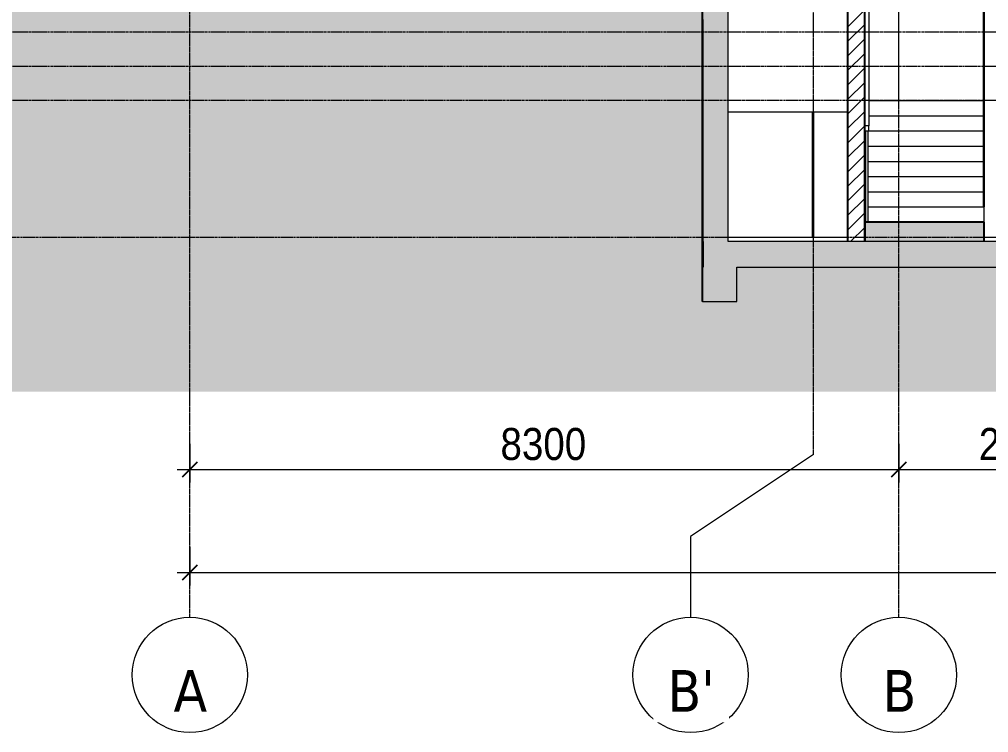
# Model space of a CAD drawing. Header units: millimetres. Extents: x 1240 to 198004, y -7796 to 35300.
# Drawn here: x 15242 to 26587, y -7796 to 550 of the extents above; entities that cross this region are included whole.
import ezdxf

# ---------------------------------------------------------------- set-up
doc = ezdxf.new("R2010")
doc.units = ezdxf.units.MM
doc.linetypes.add('Centre', pattern=[31.75, 6.35, -4.7625, 15.875, -4.7625])
doc.linetypes.add('Grid Line', pattern=[22.225, 12.7, -3.175, 3.175, -3.175])
for name, color, linetype, lineweight in [('0-1', 7, 'Continuous', 5), ('A-ANNO-DIMS', 211, 'Continuous', 9), ('A-ANNO-DIMS-150', 211, 'Continuous', 9), ('A-DETL-GENF-1', 7, 'Continuous', 9), ('A-DETL-GENF-3', 9, 'Continuous', 9), ('A-DETL-THIN', 151, 'Continuous', 9), ('A-FLOR-1', 10, 'Continuous', 35), ('A-FLOR-HRAL', 11, 'Continuous', 9), ('A-FLOR-HRAL-2', 11, 'Continuous', 18), ('A-FLOR-LEVL-2', 51, 'Centre', 9), ('A-FLOR-PATT-1', 7, 'Continuous', 9), ('A-WALL', 113, 'Continuous', 9), ('A-WALL-1', 113, 'Continuous', 25), ('A-WALL-PATT-1', 7, 'Continuous', 9), ('A-WALL-PATT-4', 111, 'Continuous', 9), ('L-SITE-WALL-1', 250, 'Continuous', 25), ('L-SITE-WALL-2', 7, 'Continuous', 9), ('S-BEAM-1', 12, 'Continuous', 5), ('S-COLS-1', 7, 'Continuous', 9), ('S-GRID', 1, 'Continuous', 9), ('S-GRID-1', 1, 'Grid Line', 9), ('S-GRID-IDEN', 1, 'Continuous', 9), ('S-STRS', 31, 'Continuous', 9), ('S-STRS-1', 31, 'Continuous', 5), ('S-STRS-2', 31, 'Continuous', 25)]:
    doc.layers.add(name, color=color, linetype=linetype, lineweight=lineweight)
doc.styles.add('Tahoma_B_1', font='tahomabd.ttf', dxfattribs={"height": 487.5})
doc.styles.add('UTM Avo', font='', dxfattribs={"width": 0.9, "height": 375})
doc.styles.get('UTM Avo').set_extended_font_data('UTM Avo')
doc.dimstyles.new('1_Dim_chi_tiet_2_5', dxfattribs={"dimscale": 304.8, "dimtxt": 374.737856, "dimasz": 0.590551, "dimexe": 0.492126, "dimexo": 0.0625, "dimgap": 0.049213, "dimtad": 1, "dimdec": 0, "dimrnd": 5, "dimzin": 0, "dimdsep": 46, "dimtxsty": 'UTM Avo', "dimblk1": 'OBLIQUE', "dimblk2": 'OBLIQUE', "dimsah": 1, "dimcen": 0.09, "dimdle": 0.492126, "dimazin": 0, "dimtfac": 1, "dimtdec": 4, "dimtix": 1, "dimtmove": 0, "dimatfit": 3, "dimfxl": 0.984252, "dimfxlon": 1, "dimtvp": 1, "dimtolj": 1, "dimtzin": 0, "dimarcsym": 2})

# ---------------------------------------------------------------- blocks, each defined once
blk = doc.blocks.new('NCV_TKTC_KET CAU_rvt-1-TKCS_MẶT ĐỨNG NỘI KHU 1')
at = {"layer": 'A-FLOR-PATT-1'}
blk.add_hatch(color=256, dxfattribs=at).paths.add_polyline_path([(23237, -2350), (23239, -2350), (23239, -2050), (23237, -2050), (23237, -2316)])
at = {"layer": 'A-WALL-PATT-1'}
blk.add_hatch(color=256, dxfattribs=at).paths.add_polyline_path([(23237, -2050), (23239, -2050), (23239, 550), (23237, 550), (23237, -1289)])
at = {"layer": 'S-BEAM-1'}
blk.add_hatch(color=256, dxfattribs=at).paths.add_polyline_path([(23239, 550), (23239, 1150), (23237, 1150), (23237, 550)])
at = {"layer": 'A-FLOR-1'}
for p, q in [((23239, -2050), (23237, -2050)), ((23237, -2050), (23237, -2350)), ((23237, -2350), (23239, -2350))]:
    blk.add_line(p, q, dxfattribs=at)
at = {"layer": 'L-SITE-WALL-1'}
for p, q in [((23237, 550), (23237, -2050)), ((23237, -2050), (23239, -2050))]:
    blk.add_line(p, q, dxfattribs=at)
at = {"layer": 'L-SITE-WALL-2'}
blk.add_line((23239, 550), (23237, 550), dxfattribs=at)
at = {"layer": 'S-COLS-1'}
blk.add_line((24537, -2050), (24537, -2000), dxfattribs=at)
blk = doc.blocks.new('Railing - 25mm-1530892-TKCS_MẶT ĐỨNG NỘI KHU 1')
at = {"layer": 'A-FLOR-HRAL'}
for p, q in [((25150, -1822), (25150, -756)), ((25175, -756), (25175, -1822))]:
    blk.add_line(p, q, dxfattribs=at)
blk = doc.blocks.new('Railing - 25mm-1530896-TKCS_MẶT ĐỨNG NỘI KHU 1')
at = {"layer": 'A-FLOR-HRAL'}
for p, q in [((25150, 650), (25175, 650)), ((25150, 647), (25150, 650)), ((25175, 650), (25175, 647))]:
    blk.add_line(p, q, dxfattribs=at)
blk = doc.blocks.new('Railing - 25mm-1530900-TKCS_MẶT ĐỨNG NỘI KHU 1')
at = {"layer": 'A-FLOR-HRAL'}
for p, q in [((24899, 2186), (24924, 2186)), ((24899, 1022), (24899, 2186)), ((24924, 1022), (24924, 2186))]:
    blk.add_line(p, q, dxfattribs=at)
blk = doc.blocks.new('Railing - Railing-702120-TKCS_MẶT ĐỨNG NỘI KHU 1')
at = {"layer": 'A-FLOR-HRAL'}
for p, q in [((24887, 2213), (24887, 1022)), ((24937, 2200), (24937, 1022)), ((25137, 649), (25137, 700)), ((25187, 700), (25137, 700)), ((25187, 700), (25187, 649)), ((25137, -696), (25137, 649)), ((25150, 649), (25137, 649)), ((25187, 649), (25175, 649)), ((25187, 649), (25187, -696))]:
    blk.add_line(p, q, dxfattribs=at)
at = {"layer": 'A-FLOR-HRAL-2'}
for p, q in [((24937, 2273), (24887, 2273)), ((24887, 2273), (24887, 2213)), ((24937, 2213), (24937, 2273)), ((24887, 2213), (24937, 2213)), ((25137, -696), (25137, -756)), ((25187, -696), (25137, -696)), ((25137, -756), (25187, -756)), ((25187, -756), (25187, -696))]:
    blk.add_line(p, q, dxfattribs=at)
for name in ['Railing - 25mm-1530900-TKCS_MẶT ĐỨNG NỘI KHU 1', 'Railing - 25mm-1530896-TKCS_MẶT ĐỨNG NỘI KHU 1', 'Railing - 25mm-1530892-TKCS_MẶT ĐỨNG NỘI KHU 1']:
    blk.add_blockref(name, (0, 0))
blk = doc.blocks.new('Grid - M_Grid Head - Circle-353313-TKCS_MẶT ĐỨNG NỘI KHU 1')
at = {"layer": 'S-GRID-IDEN'}
blk.add_circle((17237, -7121), 675, dxfattribs=at)
blk = doc.blocks.new('DIMBLOCK54-TKCS_MẶT ĐỨNG NỘI KHU 1')
at = {"layer": 'A-ANNO-DIMS-150'}
for p, q in [((17237, -4418), (17237, -4868)), ((17237, -4718), (17237, -4418)), ((25537, -4418), (25537, -4868)), ((25537, -4718), (25537, -4418)), ((17087, -4718), (25537, -4718))]:
    blk.add_line(p, q, dxfattribs=at)
at = {"layer": 'A-ANNO-DIMS-150', "lineweight": 25}
for p, q in [((17237, -4718), (17327, -4628)), ((25537, -4718), (25627, -4628)), ((17237, -4718), (17147, -4808)), ((25537, -4718), (25447, -4808))]:
    blk.add_line(p, q, dxfattribs=at)
at = {"layer": 'A-ANNO-DIMS-150', "color": 0, "insert": (20873, -4231), "char_height": 375, "width": 1232.47, "attachment_point": 1, "line_spacing_factor": 1.110334, "style": 'UTM Avo'}
blk.add_mtext('8300', dxfattribs=at)
blk = doc.blocks.new('_Oblique')
at = {"color": 0, "linetype": 'ByBlock', "lineweight": -2}
blk.add_line((-0.5, -0.5), (0.5, 0.5), dxfattribs=at)
blk = doc.blocks.new('DIMBLOCK55-TKCS_MẶT ĐỨNG NỘI KHU 1')
at = {"layer": 'A-ANNO-DIMS-150'}
for p, q in [((25537, -4418), (25537, -4868)), ((25537, -4718), (25537, -4418)), ((28437, -4418), (28437, -4868)), ((28437, -4718), (28437, -4418)), ((25537, -4718), (28437, -4718))]:
    blk.add_line(p, q, dxfattribs=at)
at = {"layer": 'A-ANNO-DIMS-150', "lineweight": 25}
for p, q in [((25537, -4718), (25627, -4628)), ((28437, -4718), (28527, -4628)), ((25537, -4718), (25447, -4808)), ((28437, -4718), (28347, -4808))]:
    blk.add_line(p, q, dxfattribs=at)
at = {"layer": 'A-ANNO-DIMS-150', "color": 0, "insert": (26473, -4231), "char_height": 375, "width": 1232.47, "attachment_point": 1, "line_spacing_factor": 1.110334, "style": 'UTM Avo'}
blk.add_mtext('2900', dxfattribs=at)
blk = doc.blocks.new('DIMBLOCK67-TKCS_MẶT ĐỨNG NỘI KHU 1')
at = {"layer": 'A-ANNO-DIMS-150'}
for p, q in [((17237, -5623), (17237, -6073)), ((17237, -5923), (17237, -5623)), ((78237, -5623), (78237, -6073)), ((78237, -5923), (78237, -5623)), ((17087, -5923), (78387, -5923))]:
    blk.add_line(p, q, dxfattribs=at)
at = {"layer": 'A-ANNO-DIMS-150', "lineweight": 25}
for p, q in [((17237, -5923), (17327, -5833)), ((78237, -5923), (78327, -5833)), ((17237, -5923), (17147, -6013)), ((78237, -5923), (78147, -6013))]:
    blk.add_line(p, q, dxfattribs=at)
at = {"layer": 'A-ANNO-DIMS-150', "color": 0, "insert": (47095, -5436), "char_height": 375, "width": 1540.59, "attachment_point": 1, "line_spacing_factor": 1.110334, "style": 'UTM Avo'}
blk.add_mtext('61000', dxfattribs=at)

msp = doc.modelspace()

# ---------------------------------------------------------------- hatches: boundary and pattern name
at = {"layer": 'A-DETL-GENF-1'}
msp.add_hatch(color=256, dxfattribs=at).paths.add_polyline_path([(44536.9, -2750), (44536.9, 500), (44237, 500), (44237, -2050), (23536.9, -2050), (23536.9, 1150), (23239, 1150), (23239, -2750), (23639, -2750), (23639, -2350), (28436.9, -2350), (28436.9, -2750), (28636.9, -2750), (28636.9, -2350), (33136.9, -2350), (33136.9, -2750), (33536.9, -2750), (33536.9, -2350), (39835.7, -2350), (39835.7, -2750), (40235.6, -2750), (40235.6, -2350), (44136.9, -2350), (44136.9, -2750), (44475.7, -2750)])
at = {"layer": 'A-DETL-GENF-3'}
h = msp.add_hatch(dxfattribs=at)
h.set_pattern_fill('FP_34', color=256, style=0, pattern_type=2)
h.set_pattern_definition([(0, (377.74, 0), (725.805, 725.805), [725.805, -725.805]), (0, (377.74, 272.2), (725.805, 725.805), [725.805, -725.805]), (0, (377.74, 544.35), (725.805, 725.805), [725.805, -725.805]), (90, (468.5, 635.1), (-725.805, 725.805), [725.805, -725.805]), (90, (740.64, 635.1), (-725.805, 725.805), [725.805, -725.805]), (90, (1012.8, 635.1), (-725.805, 725.805), [725.805, -725.805])])
h.paths.add_polyline_path([(8827.8, -3804.4), (87747, -3804.4), (87747, -201.6), (84415.2, -100), (84118.2, -100), (84118.2, 250), (81718.2, 250), (81718.2, -100), (81418.2, -100), (81418.2, 105.1), (75434.7, 330), (70309.3, 380), (69335.3, 380), (69335.3, 630), (61387.5, 630), (58586.3, 830), (47586.3, 830), (44536.9, 912.9), (44536.9, -2750), (44136.9, -2750), (44136.9, -2350), (40235.6, -2350), (40235.6, -2750), (39835.7, -2750), (39835.7, -2350), (33536.9, -2350), (33536.9, -2750), (33136.9, -2750), (33136.9, -2350), (28636.9, -2350), (28636.9, -2750), (28435.3, -2750), (28435.3, -2350), (23639, -2350), (23639, -2750), (23235.4, -2750), (23235.4, 900), (20988.2, 900), (20988.2, 830), (14148.2, 830), (14148.2, 930), (8088.2, 930), (8088.2, 500), (5079.4, 500), (5079.4, -3804.4), (5349.5, -3804.4)])
at = {"layer": 'A-WALL-PATT-4'}
h = msp.add_hatch(dxfattribs=at)
h.set_pattern_fill('FP_1', color=256, style=0, pattern_type=2)
h.set_pattern_definition([(45, (377.74, 0), (-84.8528, 84.8528), [])])
h.paths.add_polyline_path([(24936.9, -2050), (25136.9, -2050), (25136.9, 2150), (24936.9, 2150), (24936.9, -1289.3)])
at = {"layer": 'S-STRS-1'}
msp.add_hatch(color=256, dxfattribs=at).paths.add_polyline_path([(25136.9, -2050), (26536.9, -2050), (26536.9, -1822.2), (25136.9, -1822.2)])

# ---------------------------------------------------------------- linework, layer by layer
at = {"layer": 'A-DETL-THIN'}
for p, q in [((23239, 1150), (23239, -2750)), ((23536.9, -2050), (23536.9, 1150)), ((23235.4, -2750), (23235.4, 900)), ((44237, -2050), (23536.9, -2050)), ((23639, -2750), (23639, -2350)), ((23639, -2350), (28436.9, -2350)), ((23239, -2750), (23235.4, -2750)), ((23239, -2750), (23639, -2750))]:
    msp.add_line(p, q, dxfattribs=at)
at = {"layer": 'A-FLOR-LEVL-2'}
for p, q in [((89680, 400), (1240.2, 400)), ((91585, 0), (1240.2, 0)), ((89680, -400), (1240.2, -400)), ((1240.2, -2000), (89680, -2000))]:
    msp.add_line(p, q, dxfattribs=at)
at = {"layer": 'A-WALL'}
for p, q in [((25536.9, -400), (25536.9, 2000)), ((26526.9, -1644.4), (26526.9, 2000)), ((26536.9, 1750), (26536.9, -1644.4)), ((24526.9, -2000), (24526.9, -530)), ((24536.9, -530), (24536.9, -2000)), ((23546.9, -2000), (24526.9, -2000)), ((24536.9, -2000), (24936.9, -2000)), ((26536.9, -2000), (27926.9, -2000))]:
    msp.add_line(p, q, dxfattribs=at)
at = {"layer": 'A-WALL-1'}
for p, q in [((24936.9, 2150), (24936.9, -2050)), ((25136.9, -2050), (25136.9, 2150))]:
    msp.add_line(p, q, dxfattribs=at)
at = {"layer": 'S-GRID'}
for p, q in [((24536.9, -4540.9), (23098.9, -5501.1)), ((23098.9, -5501.1), (23098.9, -6445.9))]:
    msp.add_line(p, q, dxfattribs=at)
at = {"layer": 'S-GRID-1'}
for p, q in [((17236.9, -2695.9), (17236.9, 30542.5)), ((24536.9, -790.9), (24536.9, 30542.5)), ((25536.9, -2695.9), (25536.9, 30542.5)), ((24536.9, -4540.9), (24536.9, -790.9)), ((17236.9, -6445.9), (17236.9, -2695.9)), ((25536.9, -6445.9), (25536.9, -2695.9))]:
    msp.add_line(p, q, dxfattribs=at)
at = {"layer": 'S-STRS'}
for p, q in [((25187.3, -400), (26526.9, -400)), ((23536.9, -530), (24936.9, -530)), ((25187.3, -577.8), (26526.9, -577.8)), ((25187.3, -755.6), (26526.9, -755.6)), ((25136.9, -933.3), (25149.8, -933.3)), ((25174.8, -933.3), (26526.9, -933.3)), ((25136.9, -1111.1), (25149.8, -1111.1)), ((25174.8, -1111.1), (26526.9, -1111.1)), ((25136.9, -1288.9), (25149.8, -1288.9)), ((25174.8, -1288.9), (26526.9, -1288.9)), ((25136.9, -1466.7), (25149.8, -1466.7)), ((25174.8, -1466.7), (26526.9, -1466.7)), ((25136.9, -1644.4), (25149.8, -1644.4)), ((25174.8, -1644.4), (26536.9, -1644.4)), ((26536.9, -1822.2), (26536.9, -1644.4))]:
    msp.add_line(p, q, dxfattribs=at)
at = {"layer": 'S-STRS-2'}
for p, q in [((26536.9, -1822.2), (25136.9, -1822.2)), ((25136.9, -1822.2), (25136.9, -2050)), ((26536.9, -2050), (26536.9, -1822.2))]:
    msp.add_line(p, q, dxfattribs=at)

# ---------------------------------------------------------------- block references
at = {"layer": '0-1'}
msp.add_blockref('NCV_TKTC_KET CAU_rvt-1-TKCS_MẶT ĐỨNG NỘI KHU 1', (0, 0), dxfattribs=at)
at = {"layer": 'A-FLOR-HRAL'}
msp.add_blockref('Railing - Railing-702120-TKCS_MẶT ĐỨNG NỘI KHU 1', (0, 0), dxfattribs=at)
at = {"layer": 'S-GRID-IDEN'}
for p in [(0, 0), (5862, 0), (8300, 0)]:
    msp.add_blockref('Grid - M_Grid Head - Circle-353313-TKCS_MẶT ĐỨNG NỘI KHU 1', p, dxfattribs=at)

# ---------------------------------------------------------------- dimensions: what is measured, and where the dimension line sits
at = {"layer": 'A-ANNO-DIMS'}
for base, p1, p2, override, picture, middle in [((25536.9, -4717.9), (17236.9, -4417.9), (25536.9, -4417.9), {"dimpost": '<>', "dimfxl": 8300}, 'DIMBLOCK54-TKCS_MẶT ĐỨNG NỘI KHU 1', (21386.9, -4508.8)), ((28436.9, -4717.9), (25536.9, -4417.9), (28436.9, -4417.9), {"dimpost": '<>', "dimfxl": 2900}, 'DIMBLOCK55-TKCS_MẶT ĐỨNG NỘI KHU 1', (26986.9, -4508.8)), ((78236.9, -5922.7), (17236.9, -5622.7), (78236.9, -5622.7), {"dimpost": '<>', "dimfxl": 61000}, 'DIMBLOCK67-TKCS_MẶT ĐỨNG NỘI KHU 1', (47736.9, -5713.6))]:
    dim = msp.add_linear_dim(base=base, p1=p1, p2=p2, dimstyle='1_Dim_chi_tiet_2_5', override=override, dxfattribs=at)
    dim.commit()
    dim.dimension.update_dxf_attribs({"geometry": picture, "text_midpoint": middle})

# ---------------------------------------------------------------- next in the draw order: texts
at = {"layer": 'S-GRID-IDEN', "char_height": 487.5, "attachment_point": 5, "line_spacing_factor": 0.996129, "style": 'Tahoma_B_1', "bg_fill": 3, "box_fill_scale": 1.25, "bg_fill_color": 256, "bg_fill_true_color": 13158600, "bg_fill_transparency": 0}
for s, insert, width in [('\\pt1904.99887,3809.99775,5715.0015,7620.00037,9524.99925,11429.99813,13335.00187,15240.00075,17144.99962,19049.9985,20955.00225,22860.00112,24765,26669.99887,28574.99775,30480.0015,32385.00037,34289.99925,36194.99812,38100.00187,40005.00075,41909.99962,43814.9985,45720.00225,47625.00112,49530,51434.99887,53339.99775,55245.0015,57150.00037,59054.99925,60959.99812;A', (17243.2, -7308.1), 466.5), ("\\pt1904.99887,3809.99775,5715.0015,7620.00037,9524.99925,11429.99813,13335.00187,15240.00075,17144.99962,19049.9985,20955.00225,22860.00112,24765,26669.99887,28574.99775,30480.0015,32385.00037,34289.99925,36194.99812,38100.00187,40005.00075,41909.99962,43814.9985,45720.00225,47625.00112,49530,51434.99887,53339.99775,55245.0015,57150.00037,59054.99925,60959.99812;B'", (23105.2, -7308.1), 645), ('\\pt1904.99887,3809.99775,5715.0015,7620.00037,9524.99925,11429.99813,13335.00187,15240.00075,17144.99962,19049.9985,20955.00225,22860.00112,24765,26669.99887,28574.99775,30480.0015,32385.00037,34289.99925,36194.99812,38100.00187,40005.00075,41909.99962,43814.9985,45720.00225,47625.00112,49530,51434.99887,53339.99775,55245.0015,57150.00037,59054.99925,60959.99812;B', (25543.2, -7308.1), 466.5)]:
    msp.add_mtext(s, dxfattribs=dict(at, insert=insert, width=width))

doc.saveas('drawing.dxf')
